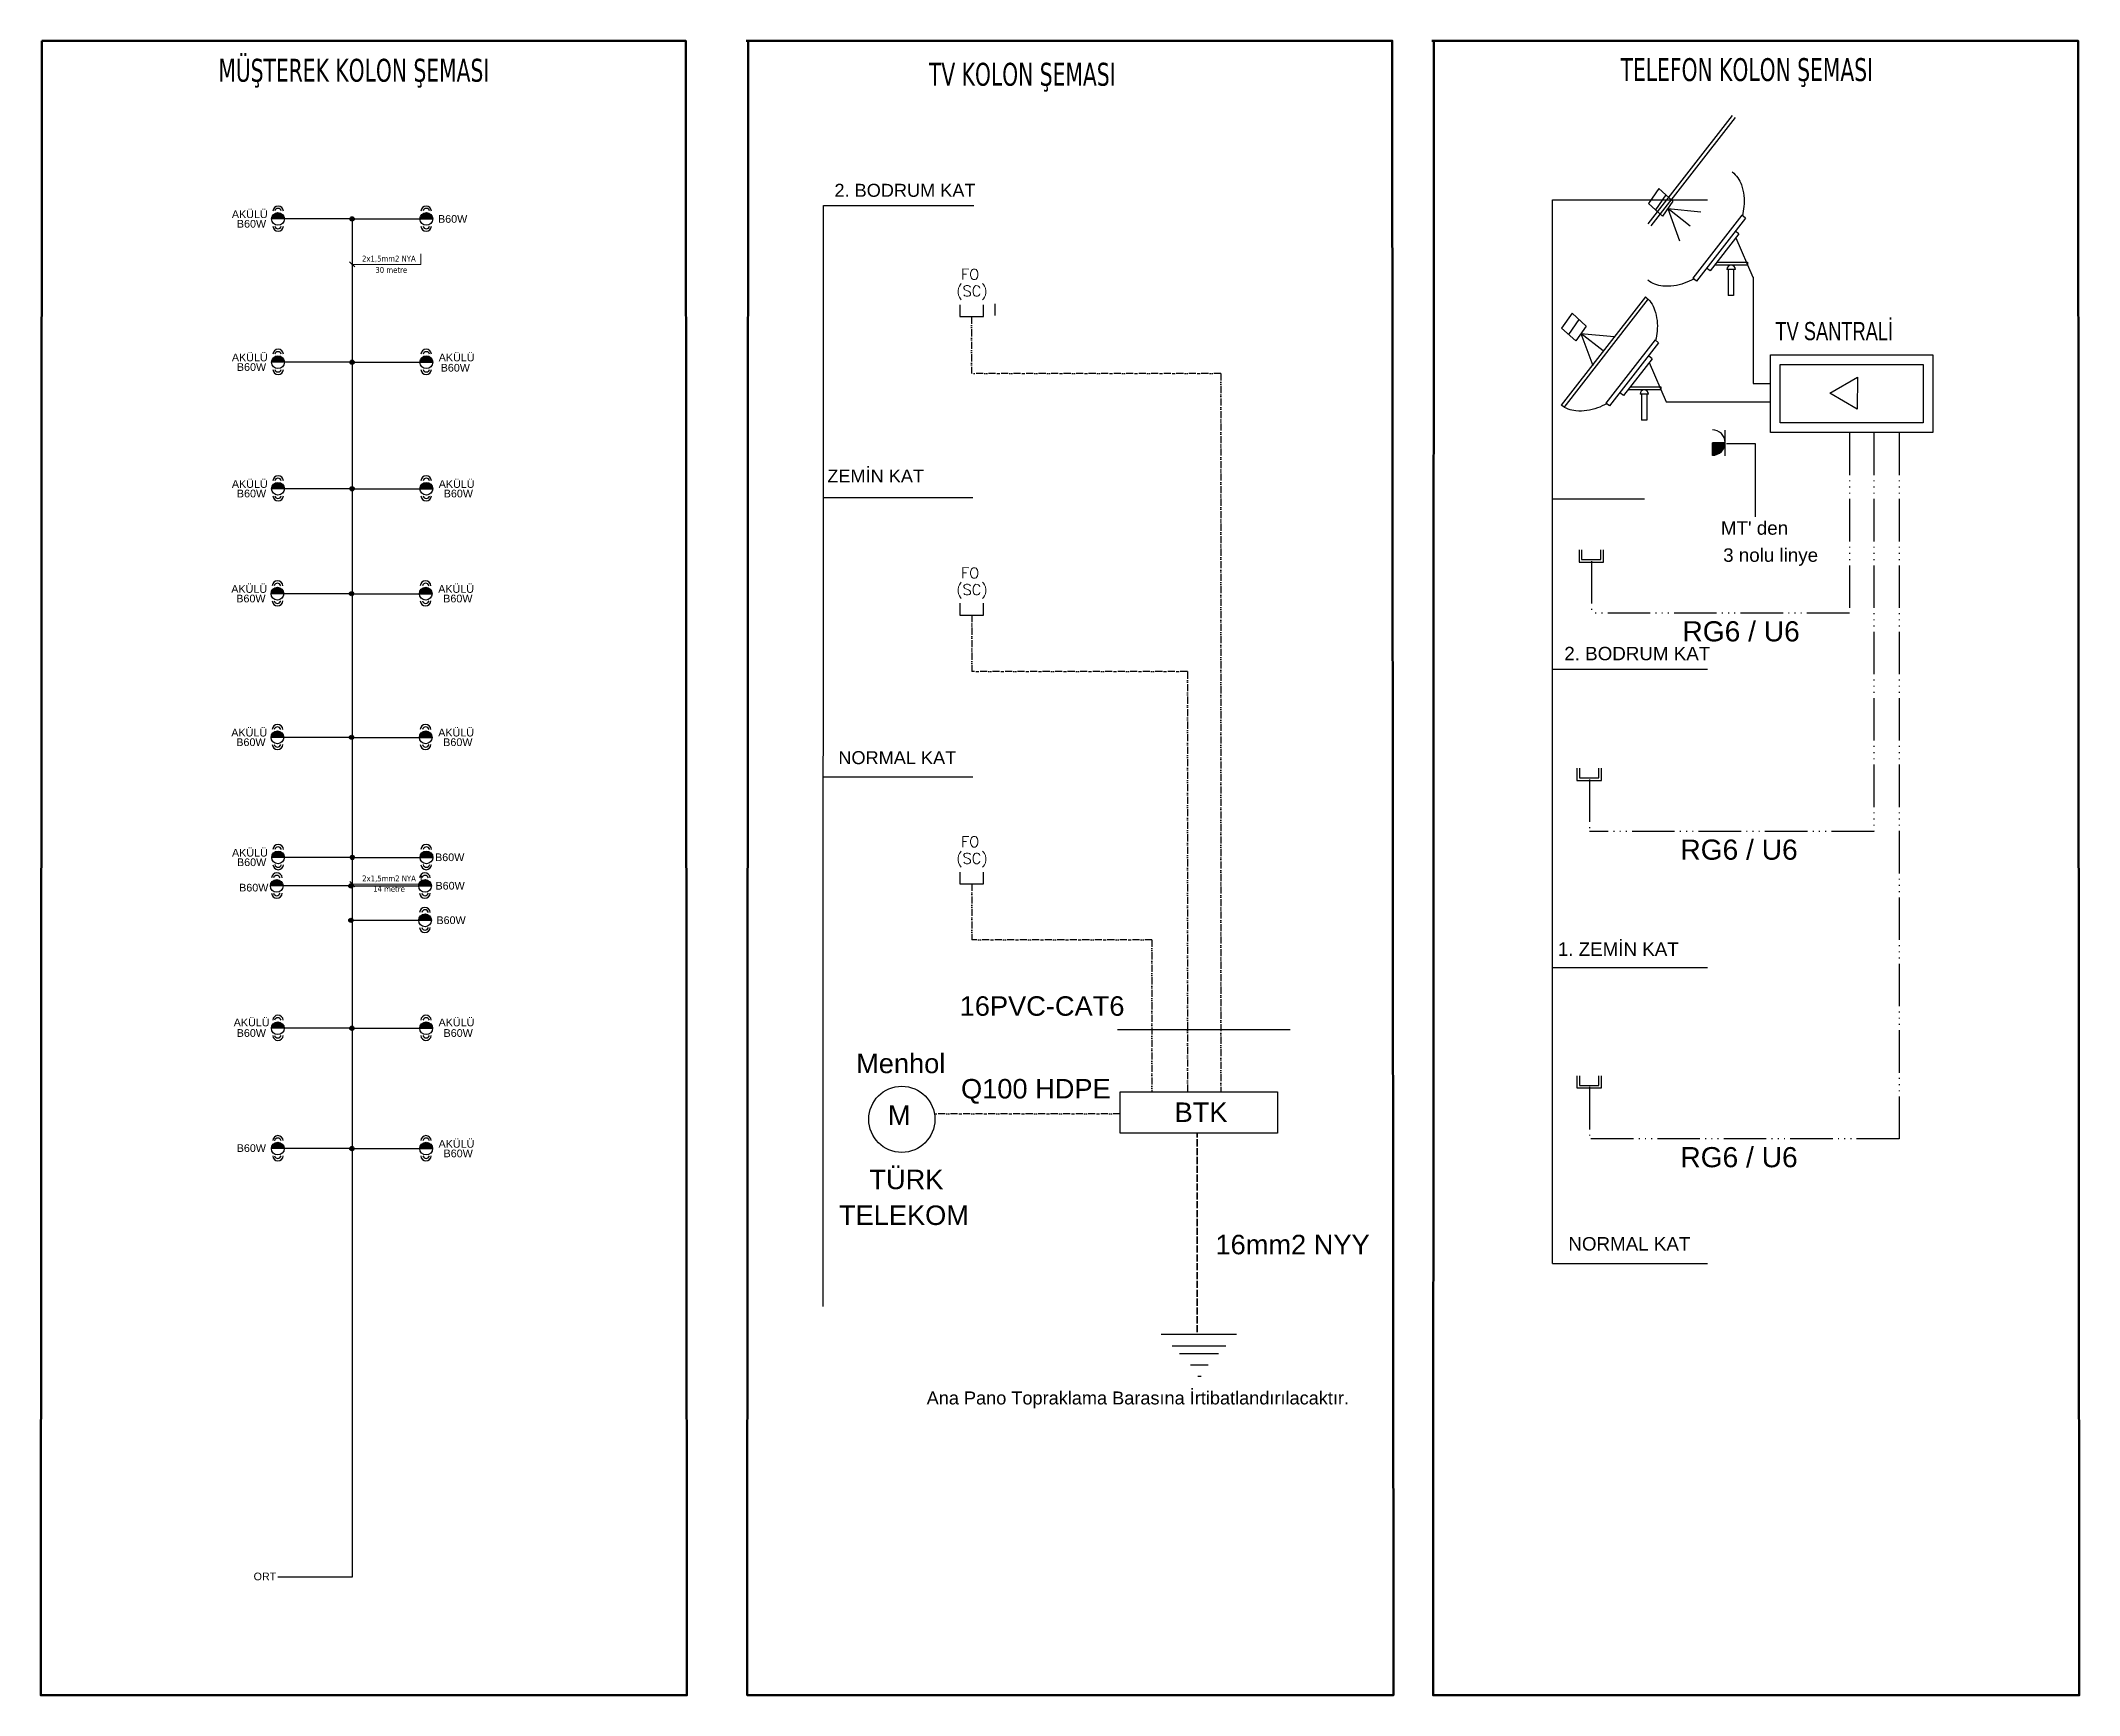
# Model space of a CAD drawing. Header units: millimetres. Extents: x -1335 to 33749, y 2338 to 5277.
# Drawn here: x 20978 to 24431, y 2414 to 5217 of the extents above; entities that cross this region are included whole.
import ezdxf

# ---------------------------------------------------------------- set-up
doc = ezdxf.new("R2010")
doc.units = ezdxf.units.MM
for name, pattern in [('ACAD_ISO02W100', [15, 12, -3]), ('ACAD_ISO05W100', [37.5, 24, -3, 0.5, -3, 0.5, -3, 0.5, -3]), ('ACAD_ISO10W100', [18.5, 12, -3, 0.5, -3]), ('ACAD_ISO12W100', [21, 12, -3, 0, -3, 0, -3])]:
    doc.linetypes.add(name, pattern=pattern)
for name, color, linetype in [('025', 7, 'Continuous'), ('KOLON SEMASI', 7, 'Continuous'), ('televizyon', 4, 'ACAD_ISO05W100')]:
    doc.layers.add(name, color=color, linetype=linetype)
doc.layers.add('aydınlatma', color=7, linetype='Continuous', lineweight=30, true_color=0xff6526)
doc.layers.add('elemanlar', color=7, linetype='Continuous', lineweight=9, true_color=0xd90808)
for name, color, linetype, lineweight in [('DUVAR', 7, 'Continuous', 53), ('telefon', 3, 'ACAD_ISO12W100', 30), ('TOPRAKLAMA', 1, 'ACAD_ISO10W100', 35)]:
    doc.layers.add(name, color=color, linetype=linetype, lineweight=lineweight)
doc.styles.add('LNO', font='comic.ttf', dxfattribs={"width": 0.75, "height": 10})
doc.styles.add('OLCU', font='romans.shx')
doc.styles.add('ROMANS', font='tahoma.ttf')
doc.styles.get("Standard").update_dxf_attribs({"font": 'arial.ttf'})

msp = doc.modelspace()

# ---------------------------------------------------------------- hatches: boundary and pattern name
for points in [[(21390.3, 4915.6), (21368.7, 4915.6, -1)], [(21508.7, 4915.6, -1), (21501.5, 4915.6, -1)], [(21619.9, 4915.6), (21641.6, 4915.6, 1)], [(21390.3, 4672.9), (21368.7, 4672.9, -1)], [(21508.7, 4672.9, -1), (21501.5, 4672.9, -1)], [(21619.9, 4672.9), (21641.6, 4672.9, 1)], [(21390.3, 4458.5), (21368.7, 4458.5, -1)], [(21508.7, 4458.5, -1), (21501.5, 4458.5, -1)], [(21619.9, 4458.5), (21641.6, 4458.5, 1)], [(21389.4, 4280.7), (21367.7, 4280.7, -1)], [(21507.8, 4280.7, -1), (21500.6, 4280.7, -1)], [(21619, 4280.7), (21640.6, 4280.7, 1)], [(21389.4, 4037.3), (21367.7, 4037.3, -1)], [(21507.8, 4037.3, -1), (21500.6, 4037.3, -1)], [(21619, 4037.3), (21640.6, 4037.3, 1)], [(21390.6, 3833.9), (21368.9, 3833.9, -1)], [(21509, 3833.9, -1), (21501.8, 3833.9, -1)], [(21620.2, 3833.9), (21641.8, 3833.9, 1)], [(21388.2, 3785.6), (21366.6, 3785.6, -1)], [(21506.6, 3785.6, -1), (21499.4, 3785.6, -1)], [(21617.8, 3785.6), (21639.5, 3785.6, 1)], [(21506.6, 3727.3, -1), (21499.4, 3727.3, -1)], [(21617.8, 3727.3), (21639.5, 3727.3, 1)], [(21390, 3544.5), (21368.4, 3544.5, -1)], [(21508.4, 3544.5, -1), (21501.2, 3544.5, -1)], [(21619.6, 3544.5), (21641.3, 3544.5, 1)], [(21390, 3340.6), (21368.4, 3340.6, -1)], [(21619.6, 3340.6), (21641.3, 3340.6, 1)], [(21508.4, 3340.6, -1), (21501.2, 3340.6, -1)]]:
    msp.add_hatch(color=256).paths.add_polyline_path(points)
at = {"linetype": 'Continuous'}
msp.add_hatch(color=256, dxfattribs=at).paths.add_polyline_path([(23809.2, 4515, 0.405433), (23830.8, 4536), (23809.2, 4536)])

# ---------------------------------------------------------------- linework, layer by layer
for p, q in [((23842.8, 5091.1), (23700, 4907.5)), ((23847.7, 5087.3), (23704.9, 4903.7)), ((22303.6, 4938.4), (22558.2, 4938.4)), ((23538.5, 4947.9), (23800.8, 4947.9)), ((23718.6, 4967), (23701, 4941.8)), ((23701, 4941.8), (23724.7, 4920.3)), ((23730.2, 4956.5), (23712.7, 4931.3)), ((23718.6, 4967), (23742.3, 4945.6)), ((23742.3, 4945.6), (23724.7, 4920.3)), ((23771.4, 4903.4), (23733.5, 4933)), ((23733.5, 4933), (23753.5, 4878.7)), ((23733.5, 4933), (23789.9, 4927.7)), ((23859.2, 4921.9), (23776.1, 4815)), ((23865.3, 4917.1), (23782.2, 4810.2)), ((23865.3, 4917.1), (23859.2, 4921.9)), ((23854.2, 4890.2), (23805.5, 4827.6)), ((23854.2, 4890.2), (23848.1, 4895)), ((23849.2, 4883.7), (23877.9, 4816.7)), ((23868.9, 4837.2), (23813, 4837.2)), ((23817, 4842.4), (23868.9, 4842.4)), ((23868.9, 4842.4), (23868.9, 4837.2)), ((23782.2, 4810.2), (23776.1, 4815)), ((23805.5, 4827.6), (23799.4, 4832.4)), ((23848.1, 4830.1), (23833.8, 4830.1)), ((23836.1, 4830.1), (23836.1, 4786.1)), ((23845.2, 4830.1), (23845.2, 4786.1)), ((23878.1, 4816.7), (23878.1, 4636.8)), ((23695.7, 4783.8), (23552.9, 4600.2)), ((23700.6, 4780), (23557.8, 4596.4)), ((23845.2, 4786.1), (23836.1, 4786.1)), ((23571.5, 4755.7), (23553.9, 4730.4)), ((23583.2, 4745.1), (23565.6, 4719.9)), ((23571.5, 4755.7), (23595.2, 4734.2)), ((23595.2, 4734.2), (23577.7, 4709)), ((23553.9, 4730.4), (23577.7, 4709)), ((23624.3, 4692), (23586.4, 4721.6)), ((23586.4, 4721.6), (23606.5, 4667.3)), ((23586.4, 4721.6), (23642.9, 4716.4)), ((23712.1, 4710.5), (23629, 4603.6)), ((23718.2, 4705.7), (23635.1, 4598.9)), ((23718.2, 4705.7), (23712.1, 4710.5)), ((23707.1, 4678.8), (23658.4, 4616.3)), ((23707.1, 4678.8), (23701, 4683.6)), ((23702.1, 4672.4), (23730.7, 4605.8)), ((23907.8, 4553.7), (23907.8, 4685.3)), ((23907.8, 4685.3), (24182.6, 4685.3)), ((23924.2, 4570.2), (23924.2, 4668.8)), ((23924.2, 4668.8), (24166.1, 4668.8)), ((24166.1, 4668.8), (24166.1, 4570.2)), ((24182.6, 4685.3), (24182.6, 4553.7)), ((23670, 4631.1), (23721.9, 4631.1)), ((23721.9, 4631.1), (23721.9, 4625.9)), ((23878.1, 4636.8), (23907.2, 4636.8)), ((24007.9, 4620.4), (24054.8, 4647.3)), ((24054.8, 4647.3), (24054.6, 4593.2)), ((23635.1, 4598.9), (23629, 4603.6)), ((23658.4, 4616.3), (23652.3, 4621)), ((23721.9, 4625.9), (23665.9, 4625.9)), ((23701, 4618.7), (23686.8, 4618.7)), ((23689, 4618.7), (23689, 4574.8)), ((23698.1, 4618.7), (23698.1, 4574.8)), ((23730.7, 4605.8), (23907.2, 4605.8)), ((24054.6, 4593.2), (24007.9, 4620.4)), ((23698.1, 4574.8), (23689, 4574.8)), ((24166.1, 4570.2), (23924.2, 4570.2)), ((23830.8, 4514.4), (23830.8, 4557.7)), ((23833, 4535.2), (23881.7, 4535.2)), ((23881.7, 4535.2), (23881.7, 4411)), ((24182.6, 4553.7), (23907.8, 4553.7)), ((22302.8, 4443.9), (22556.4, 4443.9)), ((23538.5, 4152.6), (23800.7, 4152.6)), ((22304.1, 3970.5), (22556.4, 3970.5)), ((23538.5, 3647.5), (23800.8, 3647.5)), ((22806.3, 3366.5), (22806.3, 3437)), ((22806.3, 3437), (23072.4, 3437)), ((23072.4, 3437), (23072.4, 3366.5)), ((23072.4, 3366.5), (22806.3, 3366.5)), ((23538.5, 3145.7), (23800.8, 3145.7)), ((22875.4, 3026), (23002.9, 3026)), ((22894.3, 3006.4), (22984.9, 3006.4)), ((22906.8, 2993.3), (22972.9, 2993.3)), ((22925.2, 2974.2), (22955.4, 2974.2)), ((22937.9, 2955.2), (22943.5, 2955.2))]:
    msp.add_line(p, q)
at = {"ltscale": 0.1}
for p, q in [((22302.8, 3073.3), (22303.6, 4938.4)), ((23538.5, 3145.7), (23538.5, 4947.9)), ((23538.5, 4441.5), (23694, 4441.5))]:
    msp.add_line(p, q, dxfattribs=at)
at = {"ltscale": 0.3}
for p, q in [((22534.7, 4770.3), (22534.7, 4750.3)), ((22574.7, 4750.3), (22574.7, 4770.3)), ((22593.5, 4771.8), (22593.5, 4751.8)), ((22534.7, 4750.3), (22574.7, 4750.3)), ((23583.3, 4355), (23583.3, 4334.3)), ((23587.4, 4355), (23587.4, 4338.4)), ((23620.5, 4338.4), (23620.5, 4355)), ((23624.7, 4334.3), (23624.7, 4355)), ((23583.3, 4334.3), (23624.7, 4334.3)), ((23587.4, 4338.4), (23620.5, 4338.4)), ((22534.7, 4264.4), (22534.7, 4244.4)), ((22574.7, 4244.4), (22574.7, 4264.4)), ((22534.7, 4244.4), (22574.7, 4244.4)), ((23579.8, 3985), (23579.8, 3964.3)), ((23584, 3985), (23584, 3968.5)), ((23617.1, 3968.5), (23617.1, 3985)), ((23621.2, 3964.3), (23621.2, 3985)), ((23579.8, 3964.3), (23621.2, 3964.3)), ((23584, 3968.5), (23617.1, 3968.5)), ((22534.7, 3809.1), (22534.7, 3789.1)), ((22574.7, 3789.1), (22574.7, 3809.1)), ((22534.7, 3789.1), (22574.7, 3789.1)), ((23579.8, 3464.1), (23579.8, 3443.4)), ((23584, 3464.1), (23584, 3447.5)), ((23617.1, 3447.5), (23617.1, 3464.1)), ((23621.2, 3443.4), (23621.2, 3464.1)), ((23579.8, 3443.4), (23621.2, 3443.4)), ((23584, 3447.5), (23617.1, 3447.5))]:
    msp.add_line(p, q, dxfattribs=at)
at = {"linetype": 'Continuous'}
for p in [(23809.2, 4515), (23830.8, 4536)]:
    msp.add_line(p, (23809.2, 4536), dxfattribs=at)
at = {"ltscale": 20}
msp.add_line((22801.7, 3542.3), (23094, 3542.3), dxfattribs=at)
for points in [[(23842.8, 4995.2, -0.146747), (23858.5, 4973.1, -0.10715), (23862.6, 4936.6, -0.030619), (23860.1, 4921.1, -0.063741)], [(23777.6, 4813.8, -0.034135), (23761.7, 4806.8, -0.10715), (23725.2, 4801.8, -0.146747), (23700, 4811.6, -0.146747)], [(23695.7, 4783.8, -0.146747), (23711.4, 4761.7, -0.10715), (23715.6, 4725.2, -0.030619), (23713, 4709.8, -0.063741)], [(23630.5, 4602.5, -0.034135), (23614.6, 4595.4, -0.10715), (23578.2, 4590.4, -0.146747), (23552.9, 4600.2, -0.146747)]]:
    msp.add_lwpolyline(points, format="xyb")
for centre in [(21379.5, 4915.6), (21630.8, 4915.6), (21379.5, 4672.9), (21630.8, 4672.9), (21379.5, 4458.5), (21630.8, 4458.5), (21378.6, 4280.7), (21629.8, 4280.7), (21378.6, 4037.3), (21629.8, 4037.3), (21379.7, 3833.9), (21631, 3833.9), (21377.4, 3785.6), (21628.7, 3785.6), (21628.7, 3727.3), (21379.2, 3544.5), (21630.5, 3544.5), (21379.2, 3340.6), (21630.5, 3340.6)]:
    msp.add_circle(centre, 10.8)
at = {"ltscale": 0.3}
for centre in [(21505.1, 4915.6), (21505.1, 4672.9), (21505.1, 4458.5), (21504.2, 4280.7), (21504.2, 4037.3), (21505.4, 3833.9), (21503, 3785.6), (21503, 3727.3), (21504.8, 3544.5), (21504.8, 3340.6)]:
    msp.add_circle(centre, 3.61, dxfattribs=at)
at = {"ltscale": 20}
msp.add_circle((22436.2, 3390.2), 56, dxfattribs=at)
for centre, radius, start, end in [((21379.8, 4928.5), 8.98, 3.2727, 176.7273), ((21379.8, 4903.8), 8.98, 183.2727, 356.7273), ((21379.5, 4927.7), 5.72, 13.9924, 166.0076), ((21379.5, 4904.7), 5.72, 193.9924, 346.0076), ((21630.5, 4928.5), 8.98, 3.2727, 176.7273), ((21630.5, 4903.8), 8.98, 183.2727, 356.7273), ((21630.8, 4927.7), 5.72, 13.9924, 166.0076), ((21630.8, 4904.7), 5.72, 193.9924, 346.0076), ((23841, 4830.1), 7.12, 0, 180), ((21379.8, 4685.8), 8.98, 3.2727, 176.7273), ((21379.5, 4685), 5.72, 13.9924, 166.0076), ((21630.5, 4685.8), 8.98, 3.2727, 176.7273), ((21630.8, 4685), 5.72, 13.9924, 166.0076), ((21379.8, 4661.1), 8.98, 183.2727, 356.7273), ((21379.5, 4662), 5.72, 193.9924, 346.0076), ((21630.5, 4661.1), 8.98, 183.2727, 356.7273), ((21630.8, 4662), 5.72, 193.9924, 346.0076), ((23693.9, 4618.7), 7.12, 0, 180), ((23809.2, 4536.7), 21.6, 270, 90), ((21379.8, 4471.5), 8.98, 3.2727, 176.7273), ((21379.5, 4470.6), 5.72, 13.9924, 166.0076), ((21630.5, 4471.5), 8.98, 3.2727, 176.7273), ((21630.8, 4470.6), 5.72, 13.9924, 166.0076), ((21379.8, 4446.8), 8.98, 183.2727, 356.7273), ((21379.5, 4447.7), 5.72, 193.9924, 346.0076), ((21630.5, 4446.8), 8.98, 183.2727, 356.7273), ((21630.8, 4447.7), 5.72, 193.9924, 346.0076), ((21378.8, 4293.7), 8.98, 3.2727, 176.7273), ((21378.6, 4292.8), 5.72, 13.9924, 166.0076), ((21629.5, 4293.7), 8.98, 3.2727, 176.7273), ((21629.8, 4292.8), 5.72, 13.9924, 166.0076), ((21378.8, 4269), 8.98, 183.2727, 356.7273), ((21378.6, 4269.8), 5.72, 193.9924, 346.0076), ((21629.5, 4269), 8.98, 183.2727, 356.7273), ((21629.8, 4269.8), 5.72, 193.9924, 346.0076), ((21378.8, 4050.2), 8.98, 3.2727, 176.7273), ((21378.6, 4049.4), 5.72, 13.9924, 166.0076), ((21629.5, 4050.2), 8.98, 3.2727, 176.7273), ((21629.8, 4049.4), 5.72, 13.9924, 166.0076), ((21378.8, 4025.5), 8.98, 183.2727, 356.7273), ((21378.6, 4026.4), 5.72, 193.9924, 346.0076), ((21629.5, 4025.5), 8.98, 183.2727, 356.7273), ((21629.8, 4026.4), 5.72, 193.9924, 346.0076), ((21380, 3846.8), 8.98, 3.2727, 176.7273), ((21379.7, 3845.9), 5.72, 13.9924, 166.0076), ((21630.7, 3846.8), 8.98, 3.2727, 176.7273), ((21631, 3845.9), 5.72, 13.9924, 166.0076), ((21377.7, 3798.6), 8.98, 3.2727, 176.7273), ((21380, 3822.1), 8.98, 183.2727, 356.7273), ((21377.4, 3797.7), 5.72, 13.9924, 166.0076), ((21379.7, 3823), 5.72, 193.9924, 346.0076), ((21628.4, 3798.6), 8.98, 3.2727, 176.7273), ((21630.7, 3822.1), 8.98, 183.2727, 356.7273), ((21628.7, 3797.7), 5.72, 13.9924, 166.0076), ((21631, 3823), 5.72, 193.9924, 346.0076), ((21377.7, 3773.9), 8.98, 183.2727, 356.7273), ((21377.4, 3774.8), 5.72, 193.9924, 346.0076), ((21628.4, 3773.9), 8.98, 183.2727, 356.7273), ((21628.7, 3774.8), 5.72, 193.9924, 346.0076), ((21628.4, 3740.3), 8.98, 3.2727, 176.7273), ((21628.7, 3739.4), 5.72, 13.9924, 166.0076), ((21628.4, 3715.6), 8.98, 183.2727, 356.7273), ((21628.7, 3716.4), 5.72, 193.9924, 346.0076), ((21379.5, 3557.5), 8.98, 3.2727, 176.7273), ((21379.2, 3556.6), 5.72, 13.9924, 166.0076), ((21630.2, 3557.5), 8.98, 3.2727, 176.7273), ((21630.5, 3556.6), 5.72, 13.9924, 166.0076), ((21379.5, 3532.8), 8.98, 183.2727, 356.7273), ((21379.2, 3533.7), 5.72, 193.9924, 346.0076), ((21630.2, 3532.8), 8.98, 183.2727, 356.7273), ((21630.5, 3533.7), 5.72, 193.9924, 346.0076), ((21379.5, 3353.5), 8.98, 3.2727, 176.7273), ((21379.2, 3352.6), 5.72, 13.9924, 166.0076), ((21630.2, 3353.5), 8.98, 3.2727, 176.7273), ((21630.5, 3352.6), 5.72, 13.9924, 166.0076), ((21379.5, 3328.8), 8.98, 183.2727, 356.7273), ((21379.2, 3329.7), 5.72, 193.9924, 346.0076), ((21630.2, 3328.8), 8.98, 183.2727, 356.7273), ((21630.5, 3329.7), 5.72, 193.9924, 346.0076)]:
    msp.add_arc(centre, radius, start, end)
at = {"layer": 'aydınlatma'}
for p, q in [((21505.1, 4915.6), (21368.7, 4915.6)), ((21505.1, 4915.6), (21641.6, 4915.6)), ((21505.1, 4672.9), (21368.7, 4672.9)), ((21505.1, 4672.9), (21641.6, 4672.9)), ((21505.1, 4458.5), (21368.7, 4458.5)), ((21505.1, 4458.5), (21641.6, 4458.5)), ((21504.2, 4280.7), (21367.7, 4280.7)), ((21504.2, 4280.7), (21640.6, 4280.7)), ((21504.2, 4037.3), (21367.7, 4037.3)), ((21504.2, 4037.3), (21640.6, 4037.3)), ((21505.4, 3833.9), (21368.9, 3833.9)), ((21505.4, 3833.9), (21641.8, 3833.9)), ((21503, 3785.6), (21366.6, 3785.6)), ((21503, 3785.6), (21639.5, 3785.6)), ((21503, 3727.3), (21639.5, 3727.3)), ((21504.8, 3544.5), (21368.4, 3544.5)), ((21504.8, 3544.5), (21641.3, 3544.5)), ((21504.8, 3340.6), (21368.4, 3340.6)), ((21504.8, 3340.6), (21641.3, 3340.6)), ((21505.1, 2614.4), (21379.4, 2614.4))]:
    msp.add_line(p, q, dxfattribs=at)
at = {"layer": 'aydınlatma', "ltscale": 0.1}
msp.add_line((21505.1, 4915), (21505.1, 2614.4), dxfattribs=at)
at = {"layer": 'DUVAR'}
msp.add_lwpolyline([(20979.2, 5217.5), (20977.7, 2414.4), (22072.3, 2414.4), (22070.3, 5217.5)], close=True, dxfattribs=at)
for points in [[(22175.8, 5217.5), (22174.3, 2414.4), (23269, 2414.4), (23267, 5217.5), (22172.3, 5217.5)], [(23337.5, 5217.5), (23336, 2414.4), (24430.6, 2414.4), (24428.6, 5217.5), (23333.9, 5217.5)]]:
    msp.add_lwpolyline(points, dxfattribs=at)
at = {"layer": 'elemanlar'}
for p, q in [((21500.8, 4842.9), (21509.5, 4834.2)), ((21621.6, 4838.6), (21505.1, 4838.6)), ((21621.6, 4856.3), (21621.6, 4838.6)), ((21621.9, 3806.2), (21621.9, 3788.5)), ((21501, 3792.9), (21509.7, 3784.1)), ((21621.9, 3788.5), (21505.4, 3788.5))]:
    msp.add_line(p, q, dxfattribs=at)
at = {"layer": 'telefon'}
for p, q in [((22554.3, 4749.9), (22554.3, 4653.8)), ((22976.7, 4653.8), (22554.3, 4653.8)), ((22976.7, 4653.8), (22976.7, 3437)), ((22554.7, 4244.4), (22554.7, 4148.7)), ((22919.9, 4148.7), (22554.7, 4148.7)), ((22919.9, 4148.7), (22919.9, 3437)), ((22554.7, 3789.1), (22554.7, 3694.4)), ((22859.9, 3694.4), (22554.7, 3694.4)), ((22859.9, 3694.4), (22859.9, 3437)), ((22806.3, 3399.3), (22489.8, 3399.3))]:
    msp.add_line(p, q, dxfattribs=at)
at = {"layer": 'televizyon', "ltscale": 3}
for p, q in [((24041.4, 4553.7), (24041.4, 4247.8)), ((24082.8, 4553.7), (24082.8, 3877.9)), ((24125.6, 4553.7), (24125.6, 3356.9)), ((23604.7, 4336), (23604.7, 4247.8)), ((24041.4, 4247.8), (23604.7, 4247.8)), ((23601.2, 3966.1), (23601.2, 3877.9)), ((24082.8, 3877.9), (23601.2, 3877.9)), ((23601.2, 3445.1), (23601.2, 3356.9)), ((24125.6, 3356.9), (23601.2, 3356.9))]:
    msp.add_line(p, q, dxfattribs=at)
at = {"layer": 'TOPRAKLAMA', "linetype": 'ACAD_ISO02W100'}
msp.add_line((22936.6, 3029.4), (22936.6, 3366.1), dxfattribs=at)

# ---------------------------------------------------------------- texts
for s, height, p in [('2. BODRUM KAT', 21.991, (22322.1, 4953.1)), ('AKÜLÜ', 13.02, (21301.4, 4917.1)), ('B60W', 13.02, (21309.9, 4900.9)), ('B60W', 13.02, (21650.6, 4909.1)), ('Ziya 0536 318 31 92', 0.000106, (23841, 4830.1)), ('AKÜLÜ', 13.02, (21301.4, 4674.4)), ('B60W', 13.02, (21309.9, 4658.2)), ('AKÜLÜ', 13.02, (21651.8, 4674.4)), ('B60W', 13.02, (21655.1, 4657)), ('Ziya 0536 318 31 92', 0.000106, (23693.9, 4618.7)), ('ZEMİN KAT', 21.99, (22310, 4469.1)), ('AKÜLÜ', 13.02, (21301.4, 4460)), ('B60W', 13.02, (21309.9, 4443.9)), ('AKÜLÜ', 13.02, (21651.8, 4460)), ('B60W', 13.02, (21660.3, 4443.9)), ('AKÜLÜ', 13.02, (21300.4, 4282.2)), ('AKÜLÜ', 13.02, (21650.9, 4282.2)), ('B60W', 13.02, (21308.9, 4266)), ('B60W', 13.02, (21659.4, 4266)), ('2. BODRUM KAT', 22.753, (23558.4, 4167.9)), ('AKÜLÜ', 13.02, (21300.4, 4038.8)), ('AKÜLÜ', 13.02, (21650.9, 4038.8)), ('B60W', 13.02, (21308.9, 4022.6)), ('B60W', 13.02, (21659.4, 4022.6)), ('NORMAL KAT', 21.99, (22328.7, 3991.9)), ('AKÜLÜ', 13.02, (21301.6, 3835.3)), ('B60W', 13.02, (21645.6, 3827.6)), ('B60W', 13.02, (21310.1, 3819.2)), ('B60W', 13.02, (21313.7, 3776.2)), ('B60W', 13.02, (21646.3, 3779.4)), ('B60W', 13.02, (21647.9, 3721)), ('1. ZEMİN KAT', 22.753, (23547.4, 3667.1)), ('AKÜLÜ', 13.02, (21304.5, 3547.8)), ('AKÜLÜ', 13.02, (21651.5, 3547.8)), ('B60W', 13.02, (21309.6, 3529.9)), ('B60W', 13.02, (21660, 3529.9)), ('Menhol', 32.99, (22358.8, 3468.4)), ('Q100 HDPE', 32.99, (22536.5, 3425.5)), ('BTK', 32.99, (22898.2, 3385.7)), ('M', 33, (22412.6, 3380.7)), ('AKÜLÜ', 13.02, (21651.5, 3342.1)), ('B60W', 13.02, (21309.6, 3334.9)), ('B60W', 13.02, (21660, 3325.9)), ('TÜRK', 32.99, (22381.2, 3271.8)), ('TELEKOM ', 32.99, (22329.7, 3211.2)), ('16mm2 NYY', 32.99, (22967.5, 3161.5)), ('NORMAL KAT', 22.75, (23565.3, 3167.9)), ('Ana Pano Topraklama Barasına İrtibatlandırılacaktır.', 21.991, (22478.3, 2907.1)), ('ORT', 13.02, (21338.2, 2609.2))]:
    msp.add_text(s, height=height).set_placement(p)
at = {"style": 'OLCU'}
for s, p in [('(SC)', (22528.4, 4784.6)), ('FO', (22536.5, 4812.8)), ('FO', (22536.5, 4306.8)), ('(SC)', (22528.4, 4278.6)), ('FO', (22536.5, 3851.5)), ('(SC)', (22528.4, 3823.3))]:
    msp.add_text(s, height=17.99, rotation=359.925, dxfattribs=at).set_placement(p)
at = {"style": 'LNO', "width": 0.75}
msp.add_text('TV SANTRALİ', height=30.836, dxfattribs=at).set_placement((23916, 4710.1))
at = {"attachment_point": 1}
for s, insert, char_height, width in [('RG6 / U6', (23758.5, 4234), 34.13, 267.491), ('RG6 / U6', (23755, 3864.1), 34.13, 267.491), ('16PVC-CAT6', (22534.2, 3598.6), 32.99, 258.533), ('RG6 / U6', (23755, 3343.1), 34.13, 267.491)]:
    msp.add_mtext(s, dxfattribs=dict(at, insert=insert, char_height=char_height, width=width))
at = {"layer": '025', "style": 'ROMANS', "width": 0.75}
for s, p in [('MÜŞTEREK KOLON ŞEMASI', (21278.5, 5148.1)), ('TV KOLON ŞEMASI ', (22482.2, 5141.3)), ('TELEFON KOLON ŞEMASI ', (23653.8, 5149.2))]:
    msp.add_text(s, height=38.803, dxfattribs=at).set_placement(p)
at = {"layer": 'elemanlar'}
for s, height, p in [("MT' den", 22.75, (23823.7, 4380.6)), ('3 nolu linye', 22.753, (23827.5, 4334.7))]:
    msp.add_text(s, height=height, dxfattribs=at).set_placement(p)
at = {"layer": 'KOLON SEMASI', "color": 2, "style": 'ROMANS'}
for s, height, p in [('2x1,5mm2 NYA', 9.936, (21521.8, 4843.4)), ('30 metre', 9.94, (21544.4, 4824.2)), ('2x1,5mm2 NYA', 9.936, (21522.1, 3793.3)), ('14 metre', 9.94, (21540.6, 3775.6))]:
    msp.add_text(s, height=height, dxfattribs=at).set_placement(p)

doc.saveas('drawing.dxf')
